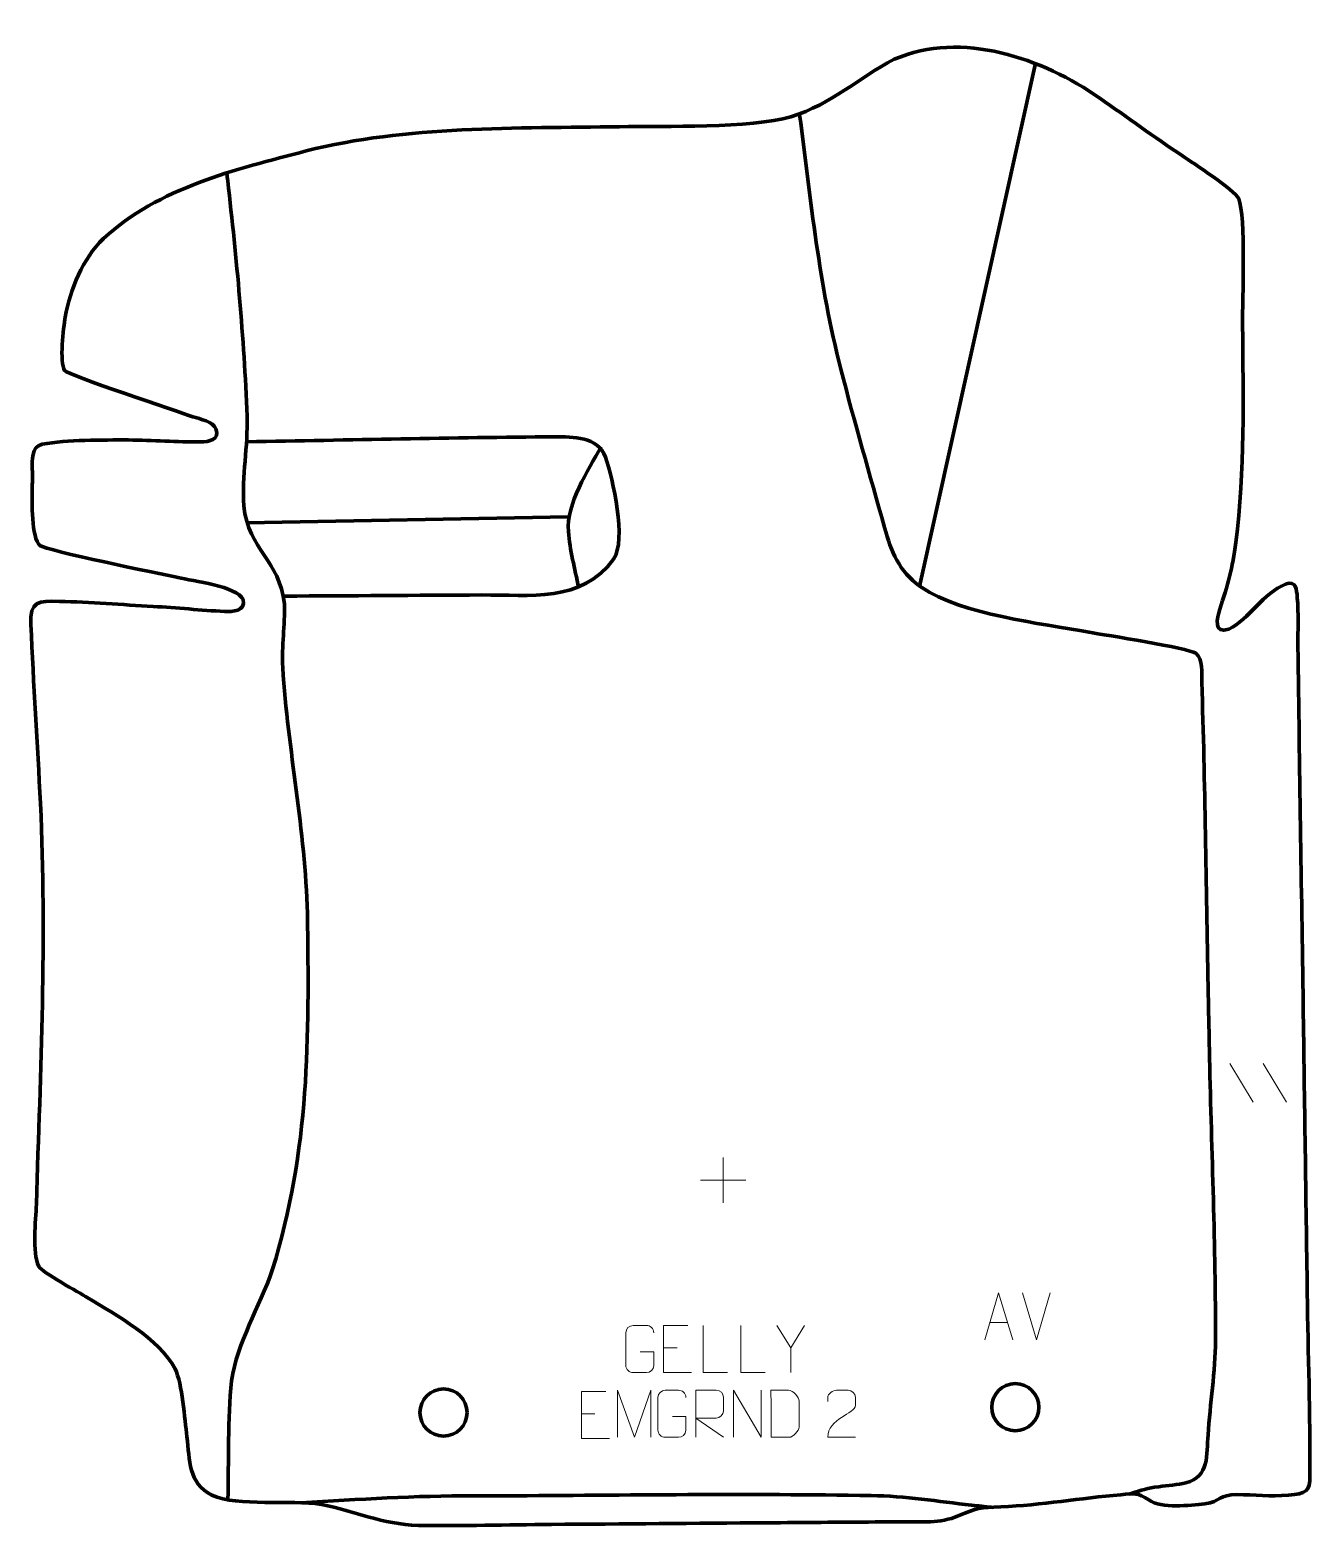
# Model space of a CAD drawing. Header units: millimetres. Extents: x 1202 to 1881, y 42 to 836.
import ezdxf

# ---------------------------------------------------------------- set-up
doc = ezdxf.new("R2010")
doc.units = ezdxf.units.MM
doc.header["$MEASUREMENT"] = 0
doc.layers.add('layer 2', color=7, linetype='Continuous')
doc.layers.add('layer 3', color=7, linetype='Continuous')

msp = doc.modelspace()

# ---------------------------------------------------------------- linework, layer by layer
at = {"layer": 'layer 2', "color": 142, "lineweight": 200}
for centre in [(1421.7387, 102.6514), (1724.9807, 105.4749)]:
    msp.add_ellipse(centre, major_axis=(12.5049, 0), ratio=0.999992, dxfattribs=at)
at = {"layer": 'layer 2', "color": 142, "lineweight": 158}
for points in [[(1735.4672, 817.3686), (1735.4672, 817.3686), (1674.2532, 540.6248), (1674.2532, 540.6248)], [(1317.3125, 574.3758), (1317.3125, 574.3758), (1487.8235, 577.5879), (1487.8235, 577.5879)]]:
    msp.add_open_spline(points, degree=3, dxfattribs=at)
for points, knots in [([(1610.5899, 790.8288), (1616.6753, 744.7924), (1620.8296, 701.2027), (1632.453, 655.928), (1632.453, 655.928), (1639.6445, 627.9155), (1647.866, 599.9455), (1655.6015, 572.05), (1655.6015, 572.05), (1659.2427, 558.9192), (1663.2263, 549.0897), (1674.5118, 540.7054), (1674.5118, 540.7054), (1674.5118, 540.7054), (1675.3823, 540.0765), (1675.3823, 540.0765), (1675.3823, 540.0765), (1696.6354, 525.8786), (1738.4099, 521.1276), (1764.1282, 516.4413), (1764.1282, 516.4413), (1772.4008, 514.9726), (1816.983, 508.0249), (1820.6793, 505.2599), (1820.6793, 505.2599), (1824.6778, 502.2689), (1823.6778, 494.7076), (1823.8444, 490.0272), (1823.8444, 490.0272), (1825.7065, 436.3359), (1826.0981, 382.3413), (1827.2113, 328.5937), (1827.2113, 328.5937), (1827.4741, 315.9038), (1827.737, 303.2139), (1827.9998, 290.5239), (1827.9998, 290.5239), (1829.0741, 240.6464), (1831.2979, 190.585), (1831.1462, 140.712), (1831.1462, 140.712), (1831.0977, 124.7558), (1828.2692, 106.9597), (1827.1774, 90.7763), (1827.1774, 90.7763), (1826.4664, 80.2384), (1827.831, 68.5148), (1815.4944, 65.4264), (1815.4944, 65.4264), (1811.1904, 64.3489), (1805.5853, 63.9301), (1801.0941, 63.3096), (1801.0941, 63.3096), (1801.0941, 63.3096), (1798.7772, 62.9786), (1798.7772, 62.9786), (1798.7772, 62.9786), (1793.8526, 62.2207), (1789.8481, 60.8389), (1785.1749, 59.3094)], [0, 0, 0, 0, 0.0625, 0.0625, 0.0625, 0.0625, 0.125, 0.125, 0.125, 0.125, 0.1875, 0.1875, 0.1875, 0.1875, 0.25, 0.25, 0.25, 0.25, 0.3125, 0.3125, 0.3125, 0.3125, 0.375, 0.375, 0.375, 0.375, 0.4375, 0.4375, 0.4375, 0.4375, 0.5, 0.5, 0.5, 0.5, 0.5625, 0.5625, 0.5625, 0.5625, 0.625, 0.625, 0.625, 0.625, 0.6875, 0.6875, 0.6875, 0.6875, 0.75, 0.75, 0.75, 0.75, 0.8125, 0.8125, 0.8125, 0.8125, 0.875, 0.875, 0.875, 0.875, 1, 1, 1, 1]), ([(1307.3577, 56.4275), (1307.899, 77.1622), (1307.2537, 98.9648), (1309.2535, 119.5207), (1309.2535, 119.5207), (1312.4104, 139.6964), (1324.1104, 158.6182), (1330.9224, 178.0771), (1330.9224, 178.0771), (1350.8757, 242.4655), (1350.4454, 300.9139), (1349.5794, 367.3239), (1349.5794, 367.3239), (1348.4002, 411.3743), (1339.3039, 453.9814), (1336.456, 497.6475), (1336.456, 497.6475), (1335.9671, 509.2353), (1337.538, 520.1094), (1337.4177, 531.4223), (1337.4177, 531.4223), (1334.6533, 554.8683), (1318.5114, 559.584), (1315.7934, 583.5345), (1315.7934, 583.5345), (1314.8152, 599.4136), (1318.0528, 614.8587), (1317.5416, 631.0022), (1317.5416, 631.0022), (1315.9603, 672.8601), (1312.0498, 714.248), (1307.2773, 755.8389), (1307.2773, 755.8389), (1307.1313, 757.1113), (1306.9862, 758.3838), (1306.8414, 759.6563)], [0, 0, 0, 0, 0.1, 0.1, 0.1, 0.1, 0.2, 0.2, 0.2, 0.2, 0.3, 0.3, 0.3, 0.3, 0.4, 0.4, 0.4, 0.4, 0.5, 0.5, 0.5, 0.5, 0.6, 0.6, 0.6, 0.6, 0.7, 0.7, 0.7, 0.7, 0.8, 0.8, 0.8, 0.8, 1, 1, 1, 1]), ([(1317.5458, 617.4698), (1371.8228, 618.321), (1426.3196, 619.7715), (1480.5753, 620.0409), (1480.5753, 620.0409), (1490.5445, 619.9916), (1503.4804, 620.3532), (1507.6769, 609.2836), (1507.6769, 609.2836), (1511.5132, 597.9402), (1518.9635, 565.2567), (1511.9152, 555.2532), (1511.9152, 555.2532), (1494.9894, 531.8908), (1467.4749, 536.347), (1442.0122, 536.1981), (1442.0122, 536.1981), (1407.1444, 535.9941), (1372.2764, 535.8013), (1337.4086, 535.6034)], [0, 0, 0, 0, 0.16666667, 0.16666667, 0.16666667, 0.16666667, 0.33333333, 0.33333333, 0.33333333, 0.33333333, 0.5, 0.5, 0.5, 0.5, 0.66666667, 0.66666667, 0.66666667, 0.66666667, 1, 1, 1, 1]), ([(1505.2933, 614.8212), (1498.3367, 601.9189), (1486.8236, 584.8458), (1487.9642, 569.7838), (1487.9642, 569.7838), (1488.6977, 560.0986), (1491.4106, 549.9018), (1493.3316, 540.3361)], [0, 0, 0, 0, 0.33333333, 0.33333333, 0.33333333, 0.33333333, 1, 1, 1, 1]), ([(1346.0907, 54.8047), (1377.021, 56.5055), (1406.6275, 58.615), (1437.7092, 58.483), (1437.7092, 58.483), (1443.1381, 58.46), (1448.5638, 58.4383), (1453.9929, 58.4648), (1453.9929, 58.4648), (1518.862, 58.8763), (1583.7155, 59.6705), (1648.5845, 58.6346), (1648.5845, 58.6346), (1666.4725, 58.337), (1684.0547, 55.5318), (1701.7919, 53.5292), (1701.7919, 53.5292), (1705.2721, 53.1477), (1708.7525, 52.766), (1712.2327, 52.3845), (1712.2327, 52.3845), (1712.2327, 52.3845), (1713.1819, 52.2804), (1713.1819, 52.2804)], [0, 0, 0, 0, 0.14285714, 0.14285714, 0.14285714, 0.14285714, 0.28571429, 0.28571429, 0.28571429, 0.28571429, 0.42857143, 0.42857143, 0.42857143, 0.42857143, 0.57142857, 0.57142857, 0.57142857, 0.57142857, 0.71428571, 0.71428571, 0.71428571, 0.71428571, 1, 1, 1, 1])]:
    msp.add_open_spline(points, degree=3, knots=knots, dxfattribs=at)
at = {"layer": 'layer 3', "color": 242, "lineweight": 158}
msp.add_open_spline([(1841.9271, 563.9652), (1840.1925, 550.717), (1837.5913, 541.2199), (1833.4625, 528.6029), (1833.4625, 528.6029), (1831.9822, 524.0794), (1829.8013, 515.0147), (1838.2329, 518.1132), (1838.2329, 518.1132), (1848.8287, 523.3134), (1856.6653, 537.3068), (1868.2294, 541.8984), (1868.2294, 541.8984), (1873.9215, 544.1584), (1874.1261, 539.1393), (1874.5465, 534.6905), (1874.5465, 534.6905), (1875.2939, 526.7814), (1874.7878, 516.9869), (1874.8894, 508.8032), (1874.8894, 508.8032), (1875.6788, 445.3598), (1876.7349, 381.9119), (1877.6414, 318.4688), (1877.6414, 318.4688), (1878.0041, 293.08), (1878.3669, 267.691), (1878.7296, 242.3022), (1878.7296, 242.3022), (1879.0924, 216.9133), (1879.4551, 191.5245), (1879.8178, 166.1356), (1879.8178, 166.1356), (1880.3114, 134.0457), (1881.309, 101.6489), (1881.2246, 69.5884), (1881.2246, 69.5884), (1881.2003, 60.3572), (1879.1033, 59.6653), (1869.7965, 58.7968), (1869.7965, 58.7968), (1860.0776, 58.0285), (1852.0202, 58.9703), (1842.4973, 59.166), (1842.4973, 59.166), (1833.0141, 59.1058), (1833.9941, 55.4634), (1825.4987, 54.3077), (1825.4987, 54.3077), (1817.6067, 53.2979), (1802.5191, 51.6754), (1795.7966, 56.2853), (1795.7966, 56.2853), (1789.7931, 60.4021), (1788.305, 59.6591), (1780.9725, 59.0617), (1780.9725, 59.0617), (1759.4666, 57.2183), (1739.0282, 53.5265), (1717.2754, 52.6526), (1717.2754, 52.6526), (1706.1859, 52.2165), (1705.0446, 52.2883), (1694.722, 47.8627), (1694.722, 47.8627), (1684.93, 43.6647), (1675.3012, 44.8041), (1664.9281, 44.725), (1664.9281, 44.725), (1660.1588, 44.6886), (1655.3894, 44.6523), (1650.6201, 44.6161), (1650.6201, 44.6161), (1631.5421, 44.471), (1612.4641, 44.326), (1593.3862, 44.1809), (1593.3862, 44.1809), (1555.2303, 43.8908), (1517.0743, 43.6008), (1478.9184, 43.3107), (1478.9184, 43.3107), (1455.4929, 43.1178), (1431.8153, 42.4317), (1408.4189, 42.7638), (1408.4189, 42.7638), (1388.8785, 43.4958), (1375.2783, 50.2265), (1356.9755, 53.9263), (1356.9755, 53.9263), (1340.2961, 56.6219), (1312.7753, 52.537), (1298.9444, 58.7465), (1298.9444, 58.7465), (1286.1577, 65.3559), (1287.294, 77.2143), (1285.648, 89.8555), (1285.648, 89.8555), (1284.476, 99.2809), (1283.2613, 117.8192), (1279.3441, 125.768), (1279.3441, 125.768), (1270.7068, 142.0173), (1248.4583, 154.2587), (1232.836, 163.6519), (1232.836, 163.6519), (1228.5085, 166.2094), (1208.7925, 177.1272), (1207.0878, 180.0616), (1207.0878, 180.0616), (1203.4952, 187.7561), (1205.5147, 204.1877), (1205.7951, 213.1769), (1205.7951, 213.1769), (1208.0458, 284.4758), (1211.3756, 354.1339), (1207.9691, 425.5594), (1207.9691, 425.5594), (1206.441, 457.2216), (1204.234, 488.9588), (1202.9072, 520.5987), (1202.9072, 520.5987), (1202.3905, 532.9199), (1206.6665, 533.1365), (1217.9976, 532.821), (1217.9976, 532.821), (1234.3764, 532.3367), (1251.2575, 531.029), (1267.6864, 530.1285), (1267.6864, 530.1285), (1280.3946, 529.432), (1293.0122, 528.0854), (1305.701, 527.4165), (1305.701, 527.4165), (1309.9081, 527.2024), (1316.7318, 527.6611), (1315.4657, 533.7425), (1315.4657, 533.7425), (1312.3647, 540.7872), (1288.5042, 543.6988), (1280.9405, 545.4031), (1280.9405, 545.4031), (1271.2932, 547.5025), (1210.9378, 559.7764), (1207.6495, 562.4548), (1207.6495, 562.4548), (1203.1609, 566.111), (1203.5149, 586.3665), (1203.6038, 592.0137), (1203.6038, 592.0137), (1203.6607, 595.6222), (1203.7563, 599.2249), (1203.6438, 602.8331), (1203.6438, 602.8331), (1203.4601, 607.603), (1203.1173, 614.7879), (1208.8684, 616.1289), (1208.8684, 616.1289), (1222.4263, 618.6771), (1240.6143, 618.351), (1254.6531, 618.383), (1254.6531, 618.383), (1267.3652, 618.3404), (1280.5284, 617.2289), (1293.0525, 617.387), (1293.0525, 617.387), (1297.322, 617.441), (1303.1703, 618.3846), (1301.0418, 624.2481), (1301.0418, 624.2481), (1299.6242, 628.1529), (1292.5934, 629.4413), (1288.7903, 630.7271), (1288.7903, 630.7271), (1280.843, 633.4352), (1222.3209, 652.9186), (1220.8011, 655.2225), (1220.8011, 655.2225), (1217.9808, 659.4979), (1220.1389, 678.0639), (1221.0833, 683.5568), (1221.0833, 683.5568), (1223.9536, 698.5558), (1230.281, 714.415), (1241.4001, 725.2028), (1241.4001, 725.2028), (1270.6529, 752.2422), (1311.4405, 761.8908), (1348.912, 771.6614), (1348.912, 771.6614), (1401.8059, 785.1303), (1460.7357, 783.6015), (1515.1559, 784.5104), (1515.1559, 784.5104), (1538.6552, 784.8883), (1584.9271, 783.6594), (1605.864, 789.8304), (1605.864, 789.8304), (1628.0774, 796.5595), (1641.2276, 810.2444), (1660.8157, 820.2583), (1660.8157, 820.2583), (1696.5619, 835.8394), (1739.5149, 820.7261), (1769.727, 799.6808), (1769.727, 799.6808), (1784.4572, 789.4032), (1798.6167, 779.0754), (1813.5994, 769.0616), (1813.5994, 769.0616), (1819.3227, 765.2394), (1841.0127, 751.1068), (1843.4897, 746.2823), (1843.4897, 746.2823), (1847.3038, 737.1429), (1845.3751, 692.7632), (1845.5074, 679.3611), (1845.5074, 679.3611), (1845.8929, 640.7039), (1846.672, 602.4446), (1841.9271, 563.9652)], degree=3, knots=[0, 0, 0, 0, 0.01785714, 0.01785714, 0.01785714, 0.01785714, 0.03571429, 0.03571429, 0.03571429, 0.03571429, 0.05357143, 0.05357143, 0.05357143, 0.05357143, 0.07142857, 0.07142857, 0.07142857, 0.07142857, 0.08928571, 0.08928571, 0.08928571, 0.08928571, 0.10714286, 0.10714286, 0.10714286, 0.10714286, 0.125, 0.125, 0.125, 0.125, 0.14285714, 0.14285714, 0.14285714, 0.14285714, 0.16071429, 0.16071429, 0.16071429, 0.16071429, 0.17857143, 0.17857143, 0.17857143, 0.17857143, 0.19642857, 0.19642857, 0.19642857, 0.19642857, 0.21428571, 0.21428571, 0.21428571, 0.21428571, 0.23214286, 0.23214286, 0.23214286, 0.23214286, 0.25, 0.25, 0.25, 0.25, 0.26785714, 0.26785714, 0.26785714, 0.26785714, 0.28571429, 0.28571429, 0.28571429, 0.28571429, 0.30357143, 0.30357143, 0.30357143, 0.30357143, 0.32142857, 0.32142857, 0.32142857, 0.32142857, 0.33928571, 0.33928571, 0.33928571, 0.33928571, 0.35714286, 0.35714286, 0.35714286, 0.35714286, 0.375, 0.375, 0.375, 0.375, 0.39285714, 0.39285714, 0.39285714, 0.39285714, 0.41071429, 0.41071429, 0.41071429, 0.41071429, 0.42857143, 0.42857143, 0.42857143, 0.42857143, 0.44642857, 0.44642857, 0.44642857, 0.44642857, 0.46428571, 0.46428571, 0.46428571, 0.46428571, 0.48214286, 0.48214286, 0.48214286, 0.48214286, 0.5, 0.5, 0.5, 0.5, 0.51785714, 0.51785714, 0.51785714, 0.51785714, 0.53571429, 0.53571429, 0.53571429, 0.53571429, 0.55357143, 0.55357143, 0.55357143, 0.55357143, 0.57142857, 0.57142857, 0.57142857, 0.57142857, 0.58928571, 0.58928571, 0.58928571, 0.58928571, 0.60714286, 0.60714286, 0.60714286, 0.60714286, 0.625, 0.625, 0.625, 0.625, 0.64285714, 0.64285714, 0.64285714, 0.64285714, 0.66071429, 0.66071429, 0.66071429, 0.66071429, 0.67857143, 0.67857143, 0.67857143, 0.67857143, 0.69642857, 0.69642857, 0.69642857, 0.69642857, 0.71428571, 0.71428571, 0.71428571, 0.71428571, 0.73214286, 0.73214286, 0.73214286, 0.73214286, 0.75, 0.75, 0.75, 0.75, 0.76785714, 0.76785714, 0.76785714, 0.76785714, 0.78571429, 0.78571429, 0.78571429, 0.78571429, 0.80357143, 0.80357143, 0.80357143, 0.80357143, 0.82142857, 0.82142857, 0.82142857, 0.82142857, 0.83928571, 0.83928571, 0.83928571, 0.83928571, 0.85714286, 0.85714286, 0.85714286, 0.85714286, 0.875, 0.875, 0.875, 0.875, 0.89285714, 0.89285714, 0.89285714, 0.89285714, 0.91071429, 0.91071429, 0.91071429, 0.91071429, 0.92857143, 0.92857143, 0.92857143, 0.92857143, 0.94642857, 0.94642857, 0.94642857, 0.94642857, 0.96428571, 0.96428571, 0.96428571, 0.96428571, 1, 1, 1, 1], dxfattribs=at)
at = {"layer": 'layer 3', "color": 250, "lineweight": 9}
for points in [[(1838.7384, 287.7162), (1838.7384, 287.7162), (1851.1027, 267.1719), (1851.1027, 267.1719)], [(1856.4683, 287.7162), (1856.4683, 287.7162), (1868.8326, 267.1719), (1868.8326, 267.1719)], [(1570.0517, 237.8629), (1570.0517, 237.8629), (1570.0517, 213.885), (1570.0517, 213.885)], [(1558.0628, 225.8739), (1558.0628, 225.8739), (1582.0407, 225.8739), (1582.0407, 225.8739)], [(1736.1362, 141.1421), (1736.1362, 141.1421), (1728.8144, 166.0957), (1728.8144, 166.0957)], [(1743.4581, 166.0957), (1743.4581, 166.0957), (1736.1363, 141.1421), (1736.1363, 141.1421)], [(1605.8492, 136.8856), (1605.8492, 136.8856), (1598.5283, 148.7843), (1598.5283, 148.7843)], [(1711.4993, 150.3988), (1711.4993, 150.3988), (1720.995, 150.3988), (1720.995, 150.3988)], [(1538.4171, 136.9046), (1538.4171, 136.9046), (1545.5852, 136.9046), (1545.5852, 136.9046)], [(1494.8953, 101.9836), (1494.8953, 101.9836), (1502.0634, 101.9836), (1502.0634, 101.9836)]]:
    msp.add_open_spline(points, degree=3, dxfattribs=at)
for points, knots in [([(1708.7767, 141.1494), (1708.7767, 141.1494), (1716.1477, 166.1029), (1716.1477, 166.1029), (1716.1477, 166.1029), (1716.1477, 166.1029), (1723.7176, 141.1494), (1723.7176, 141.1494)], [0, 0, 0, 0, 0.33333333, 0.33333333, 0.33333333, 0.33333333, 1, 1, 1, 1]), ([(1526.1049, 134.8165), (1526.1049, 134.8165), (1533.273, 134.8165), (1533.273, 134.8165), (1533.273, 134.8165), (1533.273, 134.8165), (1533.273, 127.6484), (1533.273, 127.6484), (1533.273, 127.6484), (1533.1333, 125.325), (1531.4561, 123.8454), (1529.3083, 123.8346), (1529.3083, 123.8346), (1526.9765, 123.835), (1524.6445, 123.835), (1522.313, 123.8346), (1522.313, 123.8346), (1520.3881, 123.7292), (1518.4159, 125.6137), (1518.4271, 127.631), (1518.4271, 127.631), (1518.4275, 133.4011), (1518.4275, 139.1708), (1518.4271, 144.9401), (1518.4271, 144.9401), (1518.4313, 147.0782), (1520.1781, 148.7974), (1522.3304, 148.784), (1522.3304, 148.784), (1524.6561, 148.784), (1526.9822, 148.784), (1529.3083, 148.784), (1529.3083, 148.784), (1531.255, 148.8194), (1533.2464, 147.3279), (1533.273, 144.8902)], [0, 0, 0, 0, 0.1, 0.1, 0.1, 0.1, 0.2, 0.2, 0.2, 0.2, 0.3, 0.3, 0.3, 0.3, 0.4, 0.4, 0.4, 0.4, 0.5, 0.5, 0.5, 0.5, 0.6, 0.6, 0.6, 0.6, 0.7, 0.7, 0.7, 0.7, 0.8, 0.8, 0.8, 0.8, 1, 1, 1, 1]), ([(1551.291, 148.7843), (1551.291, 148.7843), (1538.4171, 148.7843), (1538.4171, 148.7843), (1538.4171, 148.7843), (1538.4171, 148.7843), (1538.4171, 123.8307), (1538.4171, 123.8307), (1538.4171, 123.8307), (1538.4171, 123.8307), (1553.2829, 123.8307), (1553.2829, 123.8307)], [0, 0, 0, 0, 0.25, 0.25, 0.25, 0.25, 0.5, 0.5, 0.5, 0.5, 1, 1, 1, 1]), ([(1572.3245, 123.8307), (1572.3245, 123.8307), (1559.3754, 123.8307), (1559.3754, 123.8307), (1559.3754, 123.8307), (1559.3754, 123.8307), (1559.3754, 148.7843), (1559.3754, 148.7843)], [0, 0, 0, 0, 0.33333333, 0.33333333, 0.33333333, 0.33333333, 1, 1, 1, 1]), ([(1592.3245, 123.8307), (1592.3245, 123.8307), (1579.3754, 123.8307), (1579.3754, 123.8307), (1579.3754, 123.8307), (1579.3754, 123.8307), (1579.3754, 148.7843), (1579.3754, 148.7843)], [0, 0, 0, 0, 0.33333333, 0.33333333, 0.33333333, 0.33333333, 1, 1, 1, 1]), ([(1613.1716, 148.7843), (1613.1716, 148.7843), (1605.8492, 136.8856), (1605.8492, 136.8856), (1605.8492, 136.8856), (1605.8492, 136.8856), (1605.8499, 123.8307), (1605.8499, 123.8307)], [0, 0, 0, 0, 0.33333333, 0.33333333, 0.33333333, 0.33333333, 1, 1, 1, 1]), ([(1507.7692, 113.8633), (1507.7692, 113.8633), (1494.8953, 113.8633), (1494.8953, 113.8633), (1494.8953, 113.8633), (1494.8953, 113.8633), (1494.8953, 88.9097), (1494.8953, 88.9097), (1494.8953, 88.9097), (1494.8953, 88.9097), (1509.7611, 88.9097), (1509.7611, 88.9097)], [0, 0, 0, 0, 0.25, 0.25, 0.25, 0.25, 0.5, 0.5, 0.5, 0.5, 1, 1, 1, 1]), ([(1514.0169, 89.5047), (1514.0169, 89.5047), (1514.0169, 114.4626), (1514.0169, 114.4626), (1514.0169, 114.4626), (1514.0169, 114.4626), (1522.942, 89.5047), (1522.942, 89.5047), (1522.942, 89.5047), (1522.942, 89.5047), (1531.7019, 114.4621), (1531.7019, 114.4621), (1531.7019, 114.4621), (1531.7019, 114.4621), (1531.7019, 89.5047), (1531.7019, 89.5047)], [0, 0, 0, 0, 0.2, 0.2, 0.2, 0.2, 0.4, 0.4, 0.4, 0.4, 0.6, 0.6, 0.6, 0.6, 1, 1, 1, 1]), ([(1543.1143, 100.4926), (1543.1143, 100.4926), (1550.2824, 100.4926), (1550.2824, 100.4926), (1550.2824, 100.4926), (1550.2824, 100.4926), (1550.2824, 93.3245), (1550.2824, 93.3245), (1550.2824, 93.3245), (1550.1427, 91.0011), (1548.4655, 89.5215), (1546.3177, 89.5107), (1546.3177, 89.5107), (1543.9859, 89.5111), (1541.6539, 89.5111), (1539.3224, 89.5107), (1539.3224, 89.5107), (1537.3975, 89.4053), (1535.4253, 91.2898), (1535.4365, 93.3071), (1535.4365, 93.3071), (1535.4369, 99.0772), (1535.4369, 104.8469), (1535.4365, 110.6162), (1535.4365, 110.6162), (1535.4407, 112.7543), (1537.1875, 114.4735), (1539.3398, 114.4601), (1539.3398, 114.4601), (1541.6655, 114.4601), (1543.9916, 114.4601), (1546.3177, 114.4601), (1546.3177, 114.4601), (1548.2644, 114.4955), (1550.2558, 113.004), (1550.2824, 110.5663)], [0, 0, 0, 0, 0.1, 0.1, 0.1, 0.1, 0.2, 0.2, 0.2, 0.2, 0.3, 0.3, 0.3, 0.3, 0.4, 0.4, 0.4, 0.4, 0.5, 0.5, 0.5, 0.5, 0.6, 0.6, 0.6, 0.6, 0.7, 0.7, 0.7, 0.7, 0.8, 0.8, 0.8, 0.8, 1, 1, 1, 1]), ([(1555.5274, 89.5069), (1555.5274, 89.5069), (1555.5274, 114.4604), (1555.5274, 114.4604), (1555.5274, 114.4604), (1559.1222, 114.4604), (1562.7177, 114.4604), (1566.3129, 114.4604), (1566.3129, 114.4604), (1568.6382, 114.4227), (1570.1955, 112.9327), (1570.1914, 110.5663), (1570.1914, 110.5663), (1570.191, 108.5308), (1570.191, 105.4714), (1570.1914, 103.4354), (1570.1914, 103.4354), (1570.1849, 101.5599), (1568.3726, 99.6181), (1566.3631, 99.599), (1566.3631, 99.599), (1566.3631, 99.599), (1555.5274, 99.599), (1555.5274, 99.599), (1555.5274, 99.599), (1555.5274, 99.599), (1570.1821, 89.5069), (1570.1821, 89.5069)], [0, 0, 0, 0, 0.125, 0.125, 0.125, 0.125, 0.25, 0.25, 0.25, 0.25, 0.375, 0.375, 0.375, 0.375, 0.5, 0.5, 0.5, 0.5, 0.625, 0.625, 0.625, 0.625, 0.75, 0.75, 0.75, 0.75, 1, 1, 1, 1]), ([(1575.532, 89.5069), (1575.532, 89.5069), (1575.532, 114.4604), (1575.532, 114.4604), (1575.532, 114.4604), (1575.532, 114.4604), (1590.1868, 89.5069), (1590.1868, 89.5069), (1590.1868, 89.5069), (1590.1868, 89.5069), (1590.1868, 114.4604), (1590.1868, 114.4604)], [0, 0, 0, 0, 0.25, 0.25, 0.25, 0.25, 0.5, 0.5, 0.5, 0.5, 1, 1, 1, 1]), ([(1595.4671, 89.535), (1597.7989, 89.5354), (1602.7491, 89.5114), (1605.0806, 89.5111), (1605.0806, 89.5111), (1607.0056, 89.4057), (1610.3242, 92.9473), (1610.313, 94.9646), (1610.313, 94.9646), (1610.3126, 100.7347), (1610.3126, 102.9044), (1610.313, 108.6737), (1610.313, 108.6737), (1610.3087, 110.8118), (1606.9342, 114.4719), (1604.7818, 114.4584), (1604.7818, 114.4584), (1602.4561, 114.4584), (1597.7318, 114.4584), (1595.4057, 114.4584), (1595.4057, 114.4584), (1595.4061, 108.7115), (1595.4674, 95.2823), (1595.4671, 89.535)], [0, 0, 0, 0, 0.14285714, 0.14285714, 0.14285714, 0.14285714, 0.28571429, 0.28571429, 0.28571429, 0.28571429, 0.42857143, 0.42857143, 0.42857143, 0.42857143, 0.57142857, 0.57142857, 0.57142857, 0.57142857, 0.71428571, 0.71428571, 0.71428571, 0.71428571, 1, 1, 1, 1]), ([(1640.2308, 89.4965), (1635.3164, 89.4968), (1630.402, 89.4968), (1625.4879, 89.4965), (1625.4879, 89.4965), (1625.4879, 99.4288), (1640.1389, 102.07), (1640.2308, 106.3803), (1640.2308, 106.3803), (1640.2305, 107.8044), (1640.2305, 109.2281), (1640.2308, 110.6514), (1640.2308, 110.6514), (1640.2139, 112.7285), (1638.0911, 114.4533), (1636.4201, 114.4706), (1636.4201, 114.4706), (1634.3469, 114.4702), (1632.274, 114.4702), (1630.2016, 114.4706), (1630.2016, 114.4706), (1628.3795, 114.4871), (1625.5548, 112.695), (1625.4879, 110.6014), (1625.4879, 110.6014), (1625.4879, 110.6014), (1625.4879, 108.5466), (1625.4879, 108.5466)], [0, 0, 0, 0, 0.125, 0.125, 0.125, 0.125, 0.25, 0.25, 0.25, 0.25, 0.375, 0.375, 0.375, 0.375, 0.5, 0.5, 0.5, 0.5, 0.625, 0.625, 0.625, 0.625, 0.75, 0.75, 0.75, 0.75, 1, 1, 1, 1])]:
    msp.add_open_spline(points, degree=3, knots=knots, dxfattribs=at)

doc.saveas('drawing.dxf')
